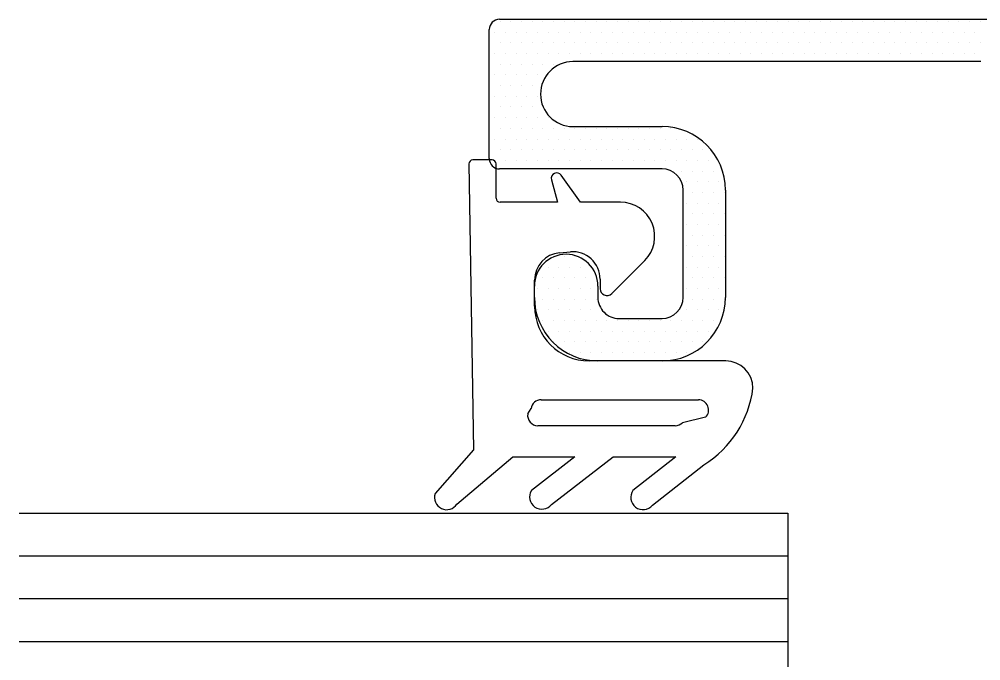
# Model space of a CAD drawing. Header units: inches. Extents: x 3.8 to 36.3, y 0.9 to 43.6.
# Drawn here: x 24.653 to 26.062, y 16.724 to 17.663 of the extents above; entities that cross this region are included whole.
import ezdxf

# ---------------------------------------------------------------- set-up
doc = ezdxf.new("R2010")
doc.units = ezdxf.units.IN
doc.header["$MEASUREMENT"] = 0
doc.layers.add('R-SWTS-DET1', color=1, linetype='Continuous')
doc.layers.add('R-SWTS-PAT1', color=5, linetype='Continuous')

msp = doc.modelspace()

# ---------------------------------------------------------------- linework, layer by layer
at = {"layer": 'R-SWTS-DET1', "lineweight": 30}
for p, q in [((25.35706, 17.66297), (26.32706, 17.66297)), ((25.34206, 17.45897), (25.34206, 17.64797)), ((26.06206, 17.60097), (25.46456, 17.60097)), ((25.46456, 17.50597), (25.59506, 17.50597)), ((25.59506, 17.44397), (25.35706, 17.44397)), ((25.62606, 17.25597), (25.62606, 17.41297)), ((25.68806, 17.41297), (25.68806, 17.25597)), ((25.40806, 17.25597), (25.40806, 17.27247)), ((25.50106, 17.27247), (25.50106, 17.25597)), ((25.53206, 17.22497), (25.59506, 17.22497)), ((25.59506, 17.16297), (25.50106, 17.16297))]:
    msp.add_line(p, q, dxfattribs=at)
at = {"layer": 'R-SWTS-DET1'}
for p, q in [((25.34602, 17.4572), (25.31802, 17.4572)), ((25.31202, 17.4512), (25.31894, 17.03274)), ((25.35202, 17.4012), (25.35202, 17.4512)), ((25.43307, 17.42813), (25.44189, 17.3952)), ((25.47546, 17.3952), (25.44732, 17.43484)), ((25.44189, 17.3952), (25.35802, 17.3952)), ((25.53431, 17.3952), (25.47546, 17.3952)), ((25.44485, 17.3211), (25.46085, 17.3225)), ((25.5214, 17.26158), (25.56967, 17.30985)), ((25.40833, 17.2429), (25.40833, 17.28125)), ((25.50433, 17.28265), (25.50433, 17.26865)), ((25.68833, 17.1629), (25.48833, 17.1629)), ((25.31894, 17.03274), (25.26259, 16.96882)), ((25.31894, 17.03274), (25.31894, 17.03274)), ((25.29467, 16.9534), (25.37637, 17.02268)), ((25.37637, 17.02268), (25.46747, 17.02268)), ((25.46747, 17.02268), (25.40363, 16.97321)), ((25.43317, 16.953), (25.52371, 17.02268)), ((25.52371, 17.02268), (25.61552, 17.02268)), ((25.61552, 17.02268), (25.55248, 16.97345)), ((25.58096, 16.95173), (25.65656, 17.01098)), ((24.65334, 16.93995), (25.77956, 16.93995)), ((25.77956, 16.93995), (25.77956, 16.68995)), ((24.65334, 16.87745), (25.77956, 16.87745)), ((24.65334, 16.81495), (25.77956, 16.81495)), ((24.65334, 16.75245), (25.77956, 16.75245))]:
    msp.add_line(p, q, dxfattribs=at)
at = {"layer": 'R-SWTS-DET1', "lineweight": 25}
for p, q in [((25.41809, 17.10605), (25.64833, 17.10605)), ((25.39829, 17.08529), (25.40325, 17.09322)), ((25.65894, 17.08044), (25.62502, 17.07252)), ((25.61441, 17.06812), (25.41313, 17.06812))]:
    msp.add_line(p, q, dxfattribs=at)
at = {"layer": 'R-SWTS-DET1', "lineweight": 30}
for centre, radius, start, end in [((25.35706, 17.64797), 0.015, 90, 180), ((25.46456, 17.55347), 0.0475, 90, 270), ((25.59506, 17.41297), 0.093, 360, 90), ((25.35706, 17.45897), 0.015, 180, 270), ((25.59506, 17.41297), 0.031, 360, 90), ((25.45456, 17.27247), 0.0465, 0, 180), ((25.50106, 17.25597), 0.093, 180, 270), ((25.53206, 17.25597), 0.031, 180, 270.00009), ((25.59506, 17.25597), 0.093, 270, 0), ((25.59506, 17.25597), 0.031, 270.00009, 0)]:
    msp.add_arc(centre, radius, start, end, dxfattribs=at)
at = {"layer": 'R-SWTS-DET1'}
for centre, radius, start, end in [((25.31802, 17.4512), 0.006, 90, 180), ((25.34602, 17.4512), 0.006, 360, 90), ((25.4408, 17.4302), 0.008, 35.37388, 195), ((25.35802, 17.4012), 0.006, 180, 270), ((25.53431, 17.3452), 0.05, 315, 90), ((25.44833, 17.28125), 0.04, 95, 180), ((25.46433, 17.28265), 0.04, 360, 95), ((25.51433, 17.26865), 0.01, 180, 315), ((25.48833, 17.2429), 0.08, 180, 270), ((25.68833, 17.1229), 0.04, 360, 90), ((25.57509, 17.1422), 0.15445, 301.83545, 352.82307), ((25.27956, 16.96305), 0.01792, 161.20882, 327.457), ((25.41893, 16.96388), 0.01792, 148.65669, 322.60228), ((25.56718, 16.96319), 0.01792, 145.08802, 320.26285)]:
    msp.add_arc(centre, radius, start, end, dxfattribs=at)
at = {"layer": 'R-SWTS-DET1', "lineweight": 25}
for centre, start, end in [((25.41809, 17.09105), 90, 171.68357), ((25.64833, 17.09105), 315, 90), ((25.41313, 17.08312), 171.68357, 270), ((25.61441, 17.08312), 270, 315)]:
    msp.add_arc(centre, 0.015, start, end, dxfattribs=at)
at = {"layer": 'R-SWTS-PAT1'}
for p, q in [((25.35804, 17.65957), (25.35804, 17.65957)), ((25.37367, 17.65957), (25.37367, 17.65957)), ((25.38929, 17.65957), (25.38929, 17.65957)), ((25.40492, 17.65957), (25.40492, 17.65957)), ((25.42054, 17.65957), (25.42054, 17.65957)), ((25.43617, 17.65957), (25.43617, 17.65957)), ((25.45179, 17.65957), (25.45179, 17.65957)), ((25.46742, 17.65957), (25.46742, 17.65957)), ((25.48304, 17.65957), (25.48304, 17.65957)), ((25.49867, 17.65957), (25.49867, 17.65957)), ((25.51429, 17.65957), (25.51429, 17.65957)), ((25.52992, 17.65957), (25.52992, 17.65957)), ((25.54554, 17.65957), (25.54554, 17.65957)), ((25.56117, 17.65957), (25.56117, 17.65957)), ((25.57679, 17.65957), (25.57679, 17.65957)), ((25.59242, 17.65957), (25.59242, 17.65957)), ((25.60804, 17.65957), (25.60804, 17.65957)), ((25.62367, 17.65957), (25.62367, 17.65957)), ((25.63929, 17.65957), (25.63929, 17.65957)), ((25.65492, 17.65957), (25.65492, 17.65957)), ((25.67054, 17.65957), (25.67054, 17.65957)), ((25.68617, 17.65957), (25.68617, 17.65957)), ((25.70179, 17.65957), (25.70179, 17.65957)), ((25.71742, 17.65957), (25.71742, 17.65957)), ((25.73304, 17.65957), (25.73304, 17.65957)), ((25.74867, 17.65957), (25.74867, 17.65957)), ((25.76429, 17.65957), (25.76429, 17.65957)), ((25.77992, 17.65957), (25.77992, 17.65957)), ((25.79554, 17.65957), (25.79554, 17.65957)), ((25.81117, 17.65957), (25.81117, 17.65957)), ((25.82679, 17.65957), (25.82679, 17.65957)), ((25.84242, 17.65957), (25.84242, 17.65957)), ((25.85804, 17.65957), (25.85804, 17.65957)), ((25.87367, 17.65957), (25.87367, 17.65957)), ((25.88929, 17.65957), (25.88929, 17.65957)), ((25.90492, 17.65957), (25.90492, 17.65957)), ((25.92054, 17.65957), (25.92054, 17.65957)), ((25.93617, 17.65957), (25.93617, 17.65957)), ((25.95179, 17.65957), (25.95179, 17.65957)), ((25.96742, 17.65957), (25.96742, 17.65957)), ((25.98304, 17.65957), (25.98304, 17.65957)), ((25.99867, 17.65957), (25.99867, 17.65957)), ((26.01429, 17.65957), (26.01429, 17.65957)), ((26.02992, 17.65957), (26.02992, 17.65957)), ((26.04554, 17.65957), (26.04554, 17.65957)), ((26.06117, 17.65957), (26.06117, 17.65957)), ((25.35023, 17.64395), (25.35023, 17.64395)), ((25.36585, 17.64395), (25.36585, 17.64395)), ((25.38148, 17.64395), (25.38148, 17.64395)), ((25.3971, 17.64395), (25.3971, 17.64395)), ((25.41273, 17.64395), (25.41273, 17.64395)), ((25.42835, 17.64395), (25.42835, 17.64395)), ((25.44398, 17.64395), (25.44398, 17.64395)), ((25.4596, 17.64395), (25.4596, 17.64395)), ((25.47523, 17.64395), (25.47523, 17.64395)), ((25.49085, 17.64395), (25.49085, 17.64395)), ((25.50648, 17.64395), (25.50648, 17.64395)), ((25.5221, 17.64395), (25.5221, 17.64395)), ((25.53773, 17.64395), (25.53773, 17.64395)), ((25.55335, 17.64395), (25.55335, 17.64395)), ((25.56898, 17.64395), (25.56898, 17.64395)), ((25.5846, 17.64395), (25.5846, 17.64395)), ((25.60023, 17.64395), (25.60023, 17.64395)), ((25.61585, 17.64395), (25.61585, 17.64395)), ((25.63148, 17.64395), (25.63148, 17.64395)), ((25.6471, 17.64395), (25.6471, 17.64395)), ((25.66273, 17.64395), (25.66273, 17.64395)), ((25.67835, 17.64395), (25.67835, 17.64395)), ((25.69398, 17.64395), (25.69398, 17.64395)), ((25.7096, 17.64395), (25.7096, 17.64395)), ((25.72523, 17.64395), (25.72523, 17.64395)), ((25.74085, 17.64395), (25.74085, 17.64395)), ((25.75648, 17.64395), (25.75648, 17.64395)), ((25.7721, 17.64395), (25.7721, 17.64395)), ((25.78773, 17.64395), (25.78773, 17.64395)), ((25.80335, 17.64395), (25.80335, 17.64395)), ((25.81898, 17.64395), (25.81898, 17.64395)), ((25.8346, 17.64395), (25.8346, 17.64395)), ((25.85023, 17.64395), (25.85023, 17.64395)), ((25.86585, 17.64395), (25.86585, 17.64395)), ((25.88148, 17.64395), (25.88148, 17.64395)), ((25.8971, 17.64395), (25.8971, 17.64395)), ((25.91273, 17.64395), (25.91273, 17.64395)), ((25.92835, 17.64395), (25.92835, 17.64395)), ((25.94398, 17.64395), (25.94398, 17.64395)), ((25.9596, 17.64395), (25.9596, 17.64395)), ((25.97523, 17.64395), (25.97523, 17.64395)), ((25.99085, 17.64395), (25.99085, 17.64395)), ((26.00648, 17.64395), (26.00648, 17.64395)), ((26.0221, 17.64395), (26.0221, 17.64395)), ((26.03773, 17.64395), (26.03773, 17.64395)), ((26.05335, 17.64395), (26.05335, 17.64395)), ((25.34242, 17.62832), (25.34242, 17.62832)), ((25.35804, 17.62832), (25.35804, 17.62832)), ((25.37367, 17.62832), (25.37367, 17.62832)), ((25.38929, 17.62832), (25.38929, 17.62832)), ((25.40492, 17.62832), (25.40492, 17.62832)), ((25.42054, 17.62832), (25.42054, 17.62832)), ((25.43617, 17.62832), (25.43617, 17.62832)), ((25.45179, 17.62832), (25.45179, 17.62832)), ((25.46742, 17.62832), (25.46742, 17.62832)), ((25.48304, 17.62832), (25.48304, 17.62832)), ((25.49867, 17.62832), (25.49867, 17.62832)), ((25.51429, 17.62832), (25.51429, 17.62832)), ((25.52992, 17.62832), (25.52992, 17.62832)), ((25.54554, 17.62832), (25.54554, 17.62832)), ((25.56117, 17.62832), (25.56117, 17.62832)), ((25.57679, 17.62832), (25.57679, 17.62832)), ((25.59242, 17.62832), (25.59242, 17.62832)), ((25.60804, 17.62832), (25.60804, 17.62832)), ((25.62367, 17.62832), (25.62367, 17.62832)), ((25.63929, 17.62832), (25.63929, 17.62832)), ((25.65492, 17.62832), (25.65492, 17.62832)), ((25.67054, 17.62832), (25.67054, 17.62832)), ((25.68617, 17.62832), (25.68617, 17.62832)), ((25.70179, 17.62832), (25.70179, 17.62832)), ((25.71742, 17.62832), (25.71742, 17.62832)), ((25.73304, 17.62832), (25.73304, 17.62832)), ((25.74867, 17.62832), (25.74867, 17.62832)), ((25.76429, 17.62832), (25.76429, 17.62832)), ((25.77992, 17.62832), (25.77992, 17.62832)), ((25.79554, 17.62832), (25.79554, 17.62832)), ((25.81117, 17.62832), (25.81117, 17.62832)), ((25.82679, 17.62832), (25.82679, 17.62832)), ((25.84242, 17.62832), (25.84242, 17.62832)), ((25.85804, 17.62832), (25.85804, 17.62832)), ((25.87367, 17.62832), (25.87367, 17.62832)), ((25.88929, 17.62832), (25.88929, 17.62832)), ((25.90492, 17.62832), (25.90492, 17.62832)), ((25.92054, 17.62832), (25.92054, 17.62832)), ((25.93617, 17.62832), (25.93617, 17.62832)), ((25.95179, 17.62832), (25.95179, 17.62832)), ((25.96742, 17.62832), (25.96742, 17.62832)), ((25.98304, 17.62832), (25.98304, 17.62832)), ((25.99867, 17.62832), (25.99867, 17.62832)), ((26.01429, 17.62832), (26.01429, 17.62832)), ((26.02992, 17.62832), (26.02992, 17.62832)), ((26.04554, 17.62832), (26.04554, 17.62832)), ((26.06117, 17.62832), (26.06117, 17.62832)), ((25.35023, 17.6127), (25.35023, 17.6127)), ((25.36585, 17.6127), (25.36585, 17.6127)), ((25.38148, 17.6127), (25.38148, 17.6127)), ((25.3971, 17.6127), (25.3971, 17.6127)), ((25.41273, 17.6127), (25.41273, 17.6127)), ((25.42835, 17.6127), (25.42835, 17.6127)), ((25.44398, 17.6127), (25.44398, 17.6127)), ((25.4596, 17.6127), (25.4596, 17.6127)), ((25.47523, 17.6127), (25.47523, 17.6127)), ((25.49085, 17.6127), (25.49085, 17.6127)), ((25.50648, 17.6127), (25.50648, 17.6127)), ((25.5221, 17.6127), (25.5221, 17.6127)), ((25.53773, 17.6127), (25.53773, 17.6127)), ((25.55335, 17.6127), (25.55335, 17.6127)), ((25.56898, 17.6127), (25.56898, 17.6127)), ((25.5846, 17.6127), (25.5846, 17.6127)), ((25.60023, 17.6127), (25.60023, 17.6127)), ((25.61585, 17.6127), (25.61585, 17.6127)), ((25.63148, 17.6127), (25.63148, 17.6127)), ((25.6471, 17.6127), (25.6471, 17.6127)), ((25.66273, 17.6127), (25.66273, 17.6127)), ((25.67835, 17.6127), (25.67835, 17.6127)), ((25.69398, 17.6127), (25.69398, 17.6127)), ((25.7096, 17.6127), (25.7096, 17.6127)), ((25.72523, 17.6127), (25.72523, 17.6127)), ((25.74085, 17.6127), (25.74085, 17.6127)), ((25.75648, 17.6127), (25.75648, 17.6127)), ((25.7721, 17.6127), (25.7721, 17.6127)), ((25.78773, 17.6127), (25.78773, 17.6127)), ((25.80335, 17.6127), (25.80335, 17.6127)), ((25.81898, 17.6127), (25.81898, 17.6127)), ((25.8346, 17.6127), (25.8346, 17.6127)), ((25.85023, 17.6127), (25.85023, 17.6127)), ((25.86585, 17.6127), (25.86585, 17.6127)), ((25.88148, 17.6127), (25.88148, 17.6127)), ((25.8971, 17.6127), (25.8971, 17.6127)), ((25.91273, 17.6127), (25.91273, 17.6127)), ((25.92835, 17.6127), (25.92835, 17.6127)), ((25.94398, 17.6127), (25.94398, 17.6127)), ((25.9596, 17.6127), (25.9596, 17.6127)), ((25.97523, 17.6127), (25.97523, 17.6127)), ((25.99085, 17.6127), (25.99085, 17.6127)), ((26.00648, 17.6127), (26.00648, 17.6127)), ((26.0221, 17.6127), (26.0221, 17.6127)), ((26.03773, 17.6127), (26.03773, 17.6127)), ((26.05335, 17.6127), (26.05335, 17.6127)), ((25.34242, 17.59707), (25.34242, 17.59707)), ((25.35804, 17.59707), (25.35804, 17.59707)), ((25.37367, 17.59707), (25.37367, 17.59707)), ((25.38929, 17.59707), (25.38929, 17.59707)), ((25.40492, 17.59707), (25.40492, 17.59707)), ((25.42054, 17.59707), (25.42054, 17.59707)), ((25.43617, 17.59707), (25.43617, 17.59707)), ((25.35023, 17.58145), (25.35023, 17.58145)), ((25.36585, 17.58145), (25.36585, 17.58145)), ((25.38148, 17.58145), (25.38148, 17.58145)), ((25.3971, 17.58145), (25.3971, 17.58145)), ((25.41273, 17.58145), (25.41273, 17.58145)), ((25.34242, 17.56582), (25.34242, 17.56582)), ((25.35804, 17.56582), (25.35804, 17.56582)), ((25.37367, 17.56582), (25.37367, 17.56582)), ((25.38929, 17.56582), (25.38929, 17.56582)), ((25.40492, 17.56582), (25.40492, 17.56582)), ((25.35023, 17.5502), (25.35023, 17.5502)), ((25.36585, 17.5502), (25.36585, 17.5502)), ((25.38148, 17.5502), (25.38148, 17.5502)), ((25.3971, 17.5502), (25.3971, 17.5502)), ((25.41273, 17.5502), (25.41273, 17.5502)), ((25.34242, 17.53457), (25.34242, 17.53457)), ((25.35804, 17.53457), (25.35804, 17.53457)), ((25.37367, 17.53457), (25.37367, 17.53457)), ((25.38929, 17.53457), (25.38929, 17.53457)), ((25.40492, 17.53457), (25.40492, 17.53457)), ((25.42054, 17.53457), (25.42054, 17.53457)), ((25.35023, 17.51895), (25.35023, 17.51895)), ((25.36585, 17.51895), (25.36585, 17.51895)), ((25.38148, 17.51895), (25.38148, 17.51895)), ((25.3971, 17.51895), (25.3971, 17.51895)), ((25.41273, 17.51895), (25.41273, 17.51895)), ((25.42835, 17.51895), (25.42835, 17.51895)), ((25.34242, 17.50332), (25.34242, 17.50332)), ((25.35804, 17.50332), (25.35804, 17.50332)), ((25.37367, 17.50332), (25.37367, 17.50332)), ((25.38929, 17.50332), (25.38929, 17.50332)), ((25.40492, 17.50332), (25.40492, 17.50332)), ((25.42054, 17.50332), (25.42054, 17.50332)), ((25.43617, 17.50332), (25.43617, 17.50332)), ((25.45179, 17.50332), (25.45179, 17.50332)), ((25.46742, 17.50332), (25.46742, 17.50332)), ((25.48304, 17.50332), (25.48304, 17.50332)), ((25.49867, 17.50332), (25.49867, 17.50332)), ((25.51429, 17.50332), (25.51429, 17.50332)), ((25.52992, 17.50332), (25.52992, 17.50332)), ((25.54554, 17.50332), (25.54554, 17.50332)), ((25.56117, 17.50332), (25.56117, 17.50332)), ((25.57679, 17.50332), (25.57679, 17.50332)), ((25.59242, 17.50332), (25.59242, 17.50332)), ((25.60804, 17.50332), (25.60804, 17.50332)), ((25.35023, 17.4877), (25.35023, 17.4877)), ((25.36585, 17.4877), (25.36585, 17.4877)), ((25.38148, 17.4877), (25.38148, 17.4877)), ((25.3971, 17.4877), (25.3971, 17.4877)), ((25.41273, 17.4877), (25.41273, 17.4877)), ((25.42835, 17.4877), (25.42835, 17.4877)), ((25.44398, 17.4877), (25.44398, 17.4877)), ((25.4596, 17.4877), (25.4596, 17.4877)), ((25.47523, 17.4877), (25.47523, 17.4877)), ((25.49085, 17.4877), (25.49085, 17.4877)), ((25.50648, 17.4877), (25.50648, 17.4877)), ((25.5221, 17.4877), (25.5221, 17.4877)), ((25.53773, 17.4877), (25.53773, 17.4877)), ((25.55335, 17.4877), (25.55335, 17.4877)), ((25.56898, 17.4877), (25.56898, 17.4877)), ((25.5846, 17.4877), (25.5846, 17.4877)), ((25.60023, 17.4877), (25.60023, 17.4877)), ((25.61585, 17.4877), (25.61585, 17.4877)), ((25.63148, 17.4877), (25.63148, 17.4877)), ((25.6471, 17.4877), (25.6471, 17.4877)), ((25.34242, 17.47207), (25.34242, 17.47207)), ((25.35804, 17.47207), (25.35804, 17.47207)), ((25.37367, 17.47207), (25.37367, 17.47207)), ((25.38929, 17.47207), (25.38929, 17.47207)), ((25.40492, 17.47207), (25.40492, 17.47207)), ((25.42054, 17.47207), (25.42054, 17.47207)), ((25.43617, 17.47207), (25.43617, 17.47207)), ((25.45179, 17.47207), (25.45179, 17.47207)), ((25.46742, 17.47207), (25.46742, 17.47207)), ((25.48304, 17.47207), (25.48304, 17.47207)), ((25.49867, 17.47207), (25.49867, 17.47207)), ((25.51429, 17.47207), (25.51429, 17.47207)), ((25.52992, 17.47207), (25.52992, 17.47207)), ((25.54554, 17.47207), (25.54554, 17.47207)), ((25.56117, 17.47207), (25.56117, 17.47207)), ((25.57679, 17.47207), (25.57679, 17.47207)), ((25.59242, 17.47207), (25.59242, 17.47207)), ((25.60804, 17.47207), (25.60804, 17.47207)), ((25.62367, 17.47207), (25.62367, 17.47207)), ((25.63929, 17.47207), (25.63929, 17.47207)), ((25.65492, 17.47207), (25.65492, 17.47207)), ((25.35023, 17.45645), (25.35023, 17.45645)), ((25.36585, 17.45645), (25.36585, 17.45645)), ((25.38148, 17.45645), (25.38148, 17.45645)), ((25.3971, 17.45645), (25.3971, 17.45645)), ((25.41273, 17.45645), (25.41273, 17.45645)), ((25.42835, 17.45645), (25.42835, 17.45645)), ((25.44398, 17.45645), (25.44398, 17.45645)), ((25.4596, 17.45645), (25.4596, 17.45645)), ((25.47523, 17.45645), (25.47523, 17.45645)), ((25.49085, 17.45645), (25.49085, 17.45645)), ((25.50648, 17.45645), (25.50648, 17.45645)), ((25.5221, 17.45645), (25.5221, 17.45645)), ((25.53773, 17.45645), (25.53773, 17.45645)), ((25.55335, 17.45645), (25.55335, 17.45645)), ((25.56898, 17.45645), (25.56898, 17.45645)), ((25.5846, 17.45645), (25.5846, 17.45645)), ((25.60023, 17.45645), (25.60023, 17.45645)), ((25.61585, 17.45645), (25.61585, 17.45645)), ((25.63148, 17.45645), (25.63148, 17.45645)), ((25.6471, 17.45645), (25.6471, 17.45645)), ((25.66273, 17.45645), (25.66273, 17.45645)), ((25.62367, 17.44082), (25.62367, 17.44082)), ((25.63929, 17.44082), (25.63929, 17.44082)), ((25.65492, 17.44082), (25.65492, 17.44082)), ((25.67054, 17.44082), (25.67054, 17.44082)), ((25.63148, 17.4252), (25.63148, 17.4252)), ((25.6471, 17.4252), (25.6471, 17.4252)), ((25.66273, 17.4252), (25.66273, 17.4252)), ((25.67835, 17.4252), (25.67835, 17.4252)), ((25.63929, 17.40957), (25.63929, 17.40957)), ((25.65492, 17.40957), (25.65492, 17.40957)), ((25.67054, 17.40957), (25.67054, 17.40957)), ((25.68617, 17.40957), (25.68617, 17.40957)), ((25.63148, 17.39395), (25.63148, 17.39395)), ((25.6471, 17.39395), (25.6471, 17.39395)), ((25.66273, 17.39395), (25.66273, 17.39395)), ((25.67835, 17.39395), (25.67835, 17.39395)), ((25.63929, 17.37832), (25.63929, 17.37832)), ((25.65492, 17.37832), (25.65492, 17.37832)), ((25.67054, 17.37832), (25.67054, 17.37832)), ((25.68617, 17.37832), (25.68617, 17.37832)), ((25.63148, 17.3627), (25.63148, 17.3627)), ((25.6471, 17.3627), (25.6471, 17.3627)), ((25.66273, 17.3627), (25.66273, 17.3627)), ((25.67835, 17.3627), (25.67835, 17.3627)), ((25.63929, 17.34707), (25.63929, 17.34707)), ((25.65492, 17.34707), (25.65492, 17.34707)), ((25.67054, 17.34707), (25.67054, 17.34707)), ((25.68617, 17.34707), (25.68617, 17.34707)), ((25.63148, 17.33145), (25.63148, 17.33145)), ((25.6471, 17.33145), (25.6471, 17.33145)), ((25.66273, 17.33145), (25.66273, 17.33145)), ((25.67835, 17.33145), (25.67835, 17.33145)), ((25.45179, 17.31582), (25.45179, 17.31582)), ((25.46742, 17.31582), (25.46742, 17.31582)), ((25.63929, 17.31582), (25.63929, 17.31582)), ((25.65492, 17.31582), (25.65492, 17.31582)), ((25.67054, 17.31582), (25.67054, 17.31582)), ((25.68617, 17.31582), (25.68617, 17.31582)), ((25.42835, 17.3002), (25.42835, 17.3002)), ((25.44398, 17.3002), (25.44398, 17.3002)), ((25.4596, 17.3002), (25.4596, 17.3002)), ((25.47523, 17.3002), (25.47523, 17.3002)), ((25.49085, 17.3002), (25.49085, 17.3002)), ((25.63148, 17.3002), (25.63148, 17.3002)), ((25.6471, 17.3002), (25.6471, 17.3002)), ((25.66273, 17.3002), (25.66273, 17.3002)), ((25.67835, 17.3002), (25.67835, 17.3002)), ((25.42054, 17.28457), (25.42054, 17.28457)), ((25.43617, 17.28457), (25.43617, 17.28457)), ((25.45179, 17.28457), (25.45179, 17.28457)), ((25.46742, 17.28457), (25.46742, 17.28457)), ((25.48304, 17.28457), (25.48304, 17.28457)), ((25.49867, 17.28457), (25.49867, 17.28457)), ((25.63929, 17.28457), (25.63929, 17.28457)), ((25.65492, 17.28457), (25.65492, 17.28457)), ((25.67054, 17.28457), (25.67054, 17.28457)), ((25.68617, 17.28457), (25.68617, 17.28457)), ((25.41273, 17.26895), (25.41273, 17.26895)), ((25.42835, 17.26895), (25.42835, 17.26895)), ((25.44398, 17.26895), (25.44398, 17.26895)), ((25.4596, 17.26895), (25.4596, 17.26895)), ((25.47523, 17.26895), (25.47523, 17.26895)), ((25.49085, 17.26895), (25.49085, 17.26895)), ((25.63148, 17.26895), (25.63148, 17.26895)), ((25.6471, 17.26895), (25.6471, 17.26895)), ((25.66273, 17.26895), (25.66273, 17.26895)), ((25.67835, 17.26895), (25.67835, 17.26895)), ((25.42054, 17.25332), (25.42054, 17.25332)), ((25.43617, 17.25332), (25.43617, 17.25332)), ((25.45179, 17.25332), (25.45179, 17.25332)), ((25.46742, 17.25332), (25.46742, 17.25332)), ((25.48304, 17.25332), (25.48304, 17.25332)), ((25.49867, 17.25332), (25.49867, 17.25332)), ((25.63929, 17.25332), (25.63929, 17.25332)), ((25.65492, 17.25332), (25.65492, 17.25332)), ((25.67054, 17.25332), (25.67054, 17.25332)), ((25.68617, 17.25332), (25.68617, 17.25332)), ((25.41273, 17.2377), (25.41273, 17.2377)), ((25.42835, 17.2377), (25.42835, 17.2377)), ((25.44398, 17.2377), (25.44398, 17.2377)), ((25.4596, 17.2377), (25.4596, 17.2377)), ((25.47523, 17.2377), (25.47523, 17.2377)), ((25.49085, 17.2377), (25.49085, 17.2377)), ((25.50648, 17.2377), (25.50648, 17.2377)), ((25.63148, 17.2377), (25.63148, 17.2377)), ((25.6471, 17.2377), (25.6471, 17.2377)), ((25.66273, 17.2377), (25.66273, 17.2377)), ((25.67835, 17.2377), (25.67835, 17.2377)), ((25.42054, 17.22207), (25.42054, 17.22207)), ((25.43617, 17.22207), (25.43617, 17.22207)), ((25.45179, 17.22207), (25.45179, 17.22207)), ((25.46742, 17.22207), (25.46742, 17.22207)), ((25.48304, 17.22207), (25.48304, 17.22207)), ((25.49867, 17.22207), (25.49867, 17.22207)), ((25.51429, 17.22207), (25.51429, 17.22207)), ((25.52992, 17.22207), (25.52992, 17.22207)), ((25.54554, 17.22207), (25.54554, 17.22207)), ((25.56117, 17.22207), (25.56117, 17.22207)), ((25.57679, 17.22207), (25.57679, 17.22207)), ((25.59242, 17.22207), (25.59242, 17.22207)), ((25.60804, 17.22207), (25.60804, 17.22207)), ((25.62367, 17.22207), (25.62367, 17.22207)), ((25.63929, 17.22207), (25.63929, 17.22207)), ((25.65492, 17.22207), (25.65492, 17.22207)), ((25.67054, 17.22207), (25.67054, 17.22207)), ((25.42835, 17.20645), (25.42835, 17.20645)), ((25.44398, 17.20645), (25.44398, 17.20645)), ((25.4596, 17.20645), (25.4596, 17.20645)), ((25.47523, 17.20645), (25.47523, 17.20645)), ((25.49085, 17.20645), (25.49085, 17.20645)), ((25.50648, 17.20645), (25.50648, 17.20645)), ((25.5221, 17.20645), (25.5221, 17.20645)), ((25.53773, 17.20645), (25.53773, 17.20645)), ((25.55335, 17.20645), (25.55335, 17.20645)), ((25.56898, 17.20645), (25.56898, 17.20645)), ((25.5846, 17.20645), (25.5846, 17.20645)), ((25.60023, 17.20645), (25.60023, 17.20645)), ((25.61585, 17.20645), (25.61585, 17.20645)), ((25.63148, 17.20645), (25.63148, 17.20645)), ((25.6471, 17.20645), (25.6471, 17.20645)), ((25.66273, 17.20645), (25.66273, 17.20645)), ((25.43617, 17.19082), (25.43617, 17.19082)), ((25.45179, 17.19082), (25.45179, 17.19082)), ((25.46742, 17.19082), (25.46742, 17.19082)), ((25.48304, 17.19082), (25.48304, 17.19082)), ((25.49867, 17.19082), (25.49867, 17.19082)), ((25.51429, 17.19082), (25.51429, 17.19082)), ((25.52992, 17.19082), (25.52992, 17.19082)), ((25.54554, 17.19082), (25.54554, 17.19082)), ((25.56117, 17.19082), (25.56117, 17.19082)), ((25.57679, 17.19082), (25.57679, 17.19082)), ((25.59242, 17.19082), (25.59242, 17.19082)), ((25.60804, 17.19082), (25.60804, 17.19082)), ((25.62367, 17.19082), (25.62367, 17.19082)), ((25.63929, 17.19082), (25.63929, 17.19082)), ((25.65492, 17.19082), (25.65492, 17.19082)), ((25.4596, 17.1752), (25.4596, 17.1752)), ((25.47523, 17.1752), (25.47523, 17.1752)), ((25.49085, 17.1752), (25.49085, 17.1752)), ((25.50648, 17.1752), (25.50648, 17.1752)), ((25.5221, 17.1752), (25.5221, 17.1752)), ((25.53773, 17.1752), (25.53773, 17.1752)), ((25.55335, 17.1752), (25.55335, 17.1752)), ((25.56898, 17.1752), (25.56898, 17.1752)), ((25.5846, 17.1752), (25.5846, 17.1752)), ((25.60023, 17.1752), (25.60023, 17.1752)), ((25.61585, 17.1752), (25.61585, 17.1752)), ((25.63148, 17.1752), (25.63148, 17.1752))]:
    msp.add_line(p, q, dxfattribs=at)

doc.saveas('drawing.dxf')
